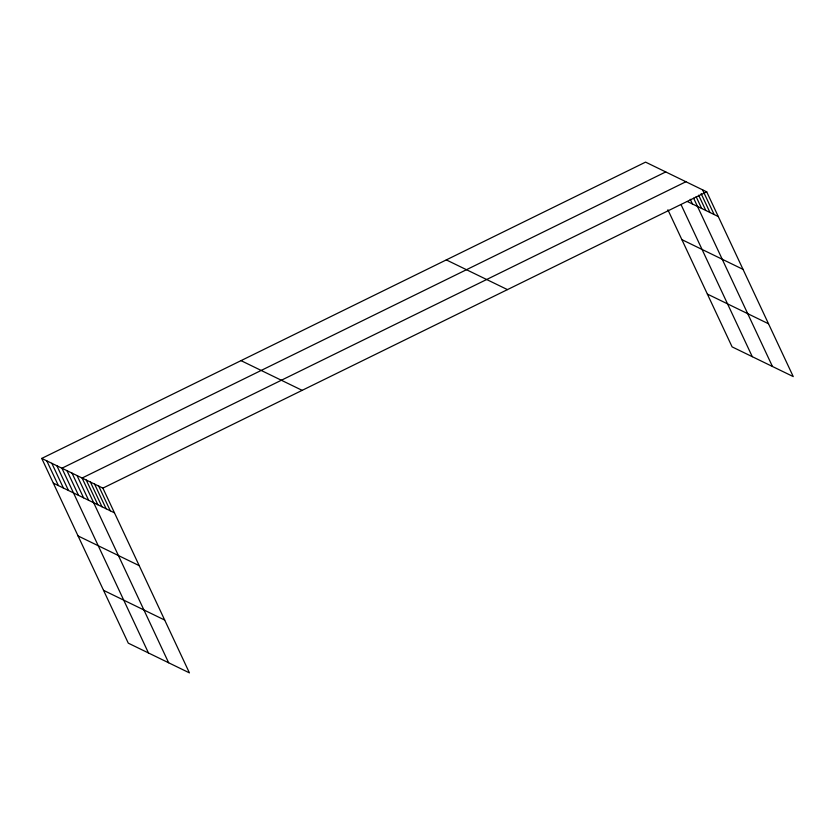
<?xml version="1.0" encoding="UTF-8"?>
<svg xmlns="http://www.w3.org/2000/svg" width="835" height="835" viewBox="0 0 835 835"><rect width="100%" height="100%" fill="white"/><g stroke="black" fill="none" stroke-linecap="round" stroke-linejoin="round"><path stroke-width="1.25" d="M41.75 458.415L102.893 488.12L189.43 672.874L128.287 643.159L41.75 458.415L645.57 162.126L706.713 191.841L793.25 376.585L732.107 346.88L667.896 209.794M665.745 171.927L61.926 468.216L148.473 652.97M685.921 181.738L82.101 478.027L168.649 662.771M102.893 488.12L706.713 191.841M687.403 201.538L718.277 216.547M681.882 239.645L743.025 269.361M707.37 294.066L768.513 323.771M446.308 259.904L507.45 289.609M241.012 360.636L302.155 390.352M53.325 483.121L114.468 512.836M78.062 535.934L139.205 565.65M103.55 590.345L164.693 620.061M702.548 189.816L714.123 214.522M701.149 193.678L709.969 212.507M698.644 195.192L705.805 210.483M696.139 196.695L701.65 208.468M693.634 198.208L772.458 366.481M690.242 199.283L692.445 203.99M681.078 204.679L752.283 356.681M98.728 486.106L110.303 510.811M94.574 484.081L106.149 508.786M90.42 482.066L101.995 506.772M86.255 480.041L97.831 504.747M77.06 475.574L88.635 500.28M72.019 473.121L83.584 497.827M66.967 470.669L78.542 495.374M56.884 465.763L68.46 490.479M51.843 463.321L63.408 488.026M46.791 460.868L58.367 485.573"/></g></svg>
